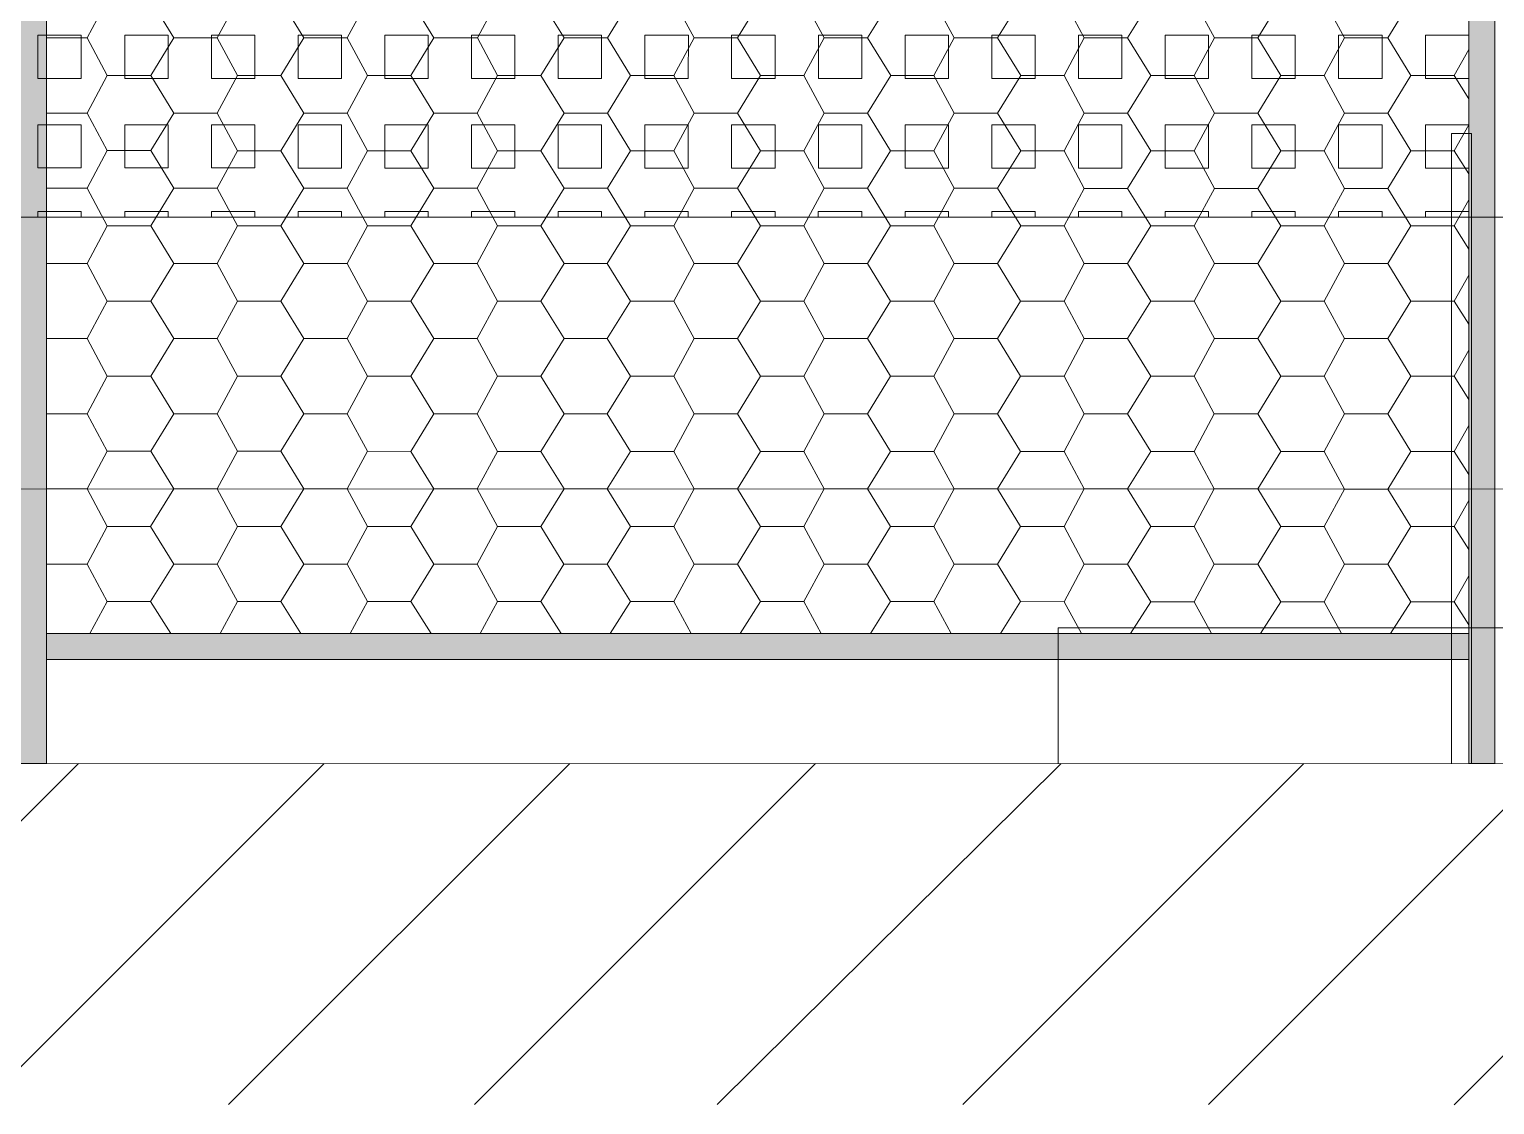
# Model space of a CAD drawing. Extents: x 3377 to 3790, y 1673 to 1846.
# Drawn here: x 3520.336 to 3522.481, y 1761.898 to 1763.472 of the extents above; entities that cross this region are included whole.
import ezdxf

# ---------------------------------------------------------------- set-up
doc = ezdxf.new("R2010")
doc.units = 0
doc.header["$LTSCALE"] = 2
for name, color, linetype, true_color in [('PDF7_0', 7, 'Continuous', 0xc6c6c6), ('PDF7_04-DETALHE', 7, 'Continuous', 0xc6c6c6), ('PDF7_13-CORTE', 7, 'Continuous', 0xe3e3e3)]:
    doc.layers.add(name, color=color, linetype=linetype, true_color=true_color)
doc.layers.add('PDF7_07-HACHURIADO', color=7, linetype='Continuous')

msp = doc.modelspace()

# ---------------------------------------------------------------- linework, layer by layer
at = {"layer": 'PDF7_0', "color": 7, "lineweight": 0}
for points in [[(3520.3231, 1764.4959), (3520.3612, 1764.4959), (3520.3611, 1762.3971), (3520.323, 1762.3971)], [(3520.3611, 1762.3971), (3520.3612, 1764.4959)], [(3522.4431, 1764.4958), (3522.4812, 1764.4958), (3522.4811, 1762.3969), (3522.443, 1762.3969)], [(3522.4811, 1762.3969), (3522.4812, 1764.4958)], [(3522.443, 1762.5874), (3522.443, 1762.5493), (3520.3611, 1762.5494), (3520.3611, 1762.5875)]]:
    msp.add_lwpolyline(points, close=True, dxfattribs=at)
msp.add_lwpolyline([(3522.4431, 1764.4958), (3522.443, 1762.3969)], dxfattribs=at)
at = {"layer": 'PDF7_0', "lineweight": 0}
for points in [[(3520.4204, 1763.4592), (3520.45, 1763.5142)], [(3520.5135, 1763.5142), (3520.5473, 1763.4592), (3520.6108, 1763.4592), (3520.6404, 1763.5142)], [(3520.7039, 1763.5142), (3520.7378, 1763.4592), (3520.8012, 1763.4592), (3520.8309, 1763.5142)], [(3520.8943, 1763.5142), (3520.9282, 1763.4592), (3520.9917, 1763.4591), (3521.0213, 1763.5142)], [(3521.0847, 1763.5141), (3521.1186, 1763.4591), (3521.1821, 1763.4591), (3521.2159, 1763.5141)], [(3521.2794, 1763.5141), (3521.309, 1763.4591), (3521.3725, 1763.4591), (3521.4063, 1763.5141)], [(3521.4698, 1763.5141), (3521.4994, 1763.4591), (3521.5629, 1763.4591), (3521.5968, 1763.5141)], [(3521.6602, 1763.5141), (3521.6898, 1763.4591), (3521.7533, 1763.4591), (3521.7872, 1763.5141)], [(3521.8506, 1763.5141), (3521.8803, 1763.4591), (3521.9437, 1763.4591), (3521.9776, 1763.5141)], [(3522.0411, 1763.5141), (3522.0707, 1763.4591), (3522.1342, 1763.4591), (3522.168, 1763.5141)], [(3522.2315, 1763.5141), (3522.2611, 1763.4591), (3522.3246, 1763.4591), (3522.3584, 1763.5141)], [(3520.3612, 1763.4592), (3520.4204, 1763.4592), (3520.45, 1763.4042), (3520.5135, 1763.4042), (3520.5473, 1763.4592)], [(3520.6108, 1763.4592), (3520.6404, 1763.4042), (3520.7039, 1763.4042), (3520.7378, 1763.4592)], [(3520.8012, 1763.4592), (3520.8309, 1763.4041), (3520.8943, 1763.4041), (3520.9282, 1763.4592)], [(3520.9917, 1763.4591), (3521.0213, 1763.4041), (3521.0847, 1763.4041), (3521.1186, 1763.4591)], [(3521.1821, 1763.4591), (3521.2159, 1763.4041), (3521.2794, 1763.4041), (3521.309, 1763.4591)], [(3521.3725, 1763.4591), (3521.4063, 1763.4041), (3521.4698, 1763.4041), (3521.4994, 1763.4591)], [(3521.5629, 1763.4591), (3521.5968, 1763.4041), (3521.6602, 1763.4041), (3521.6898, 1763.4591)], [(3521.7533, 1763.4591), (3521.7872, 1763.4041), (3521.8506, 1763.4041), (3521.8803, 1763.4591)], [(3521.9437, 1763.4591), (3521.9776, 1763.4041), (3522.0411, 1763.4041), (3522.0707, 1763.4591)], [(3522.1342, 1763.4591), (3522.168, 1763.4041), (3522.2315, 1763.4041), (3522.2611, 1763.4591)], [(3522.3246, 1763.4591), (3522.3584, 1763.404), (3522.4219, 1763.404), (3522.443, 1763.3702)], [(3522.4219, 1763.404), (3522.4431, 1763.4421)], [(3520.4204, 1763.3492), (3520.45, 1763.4042)], [(3520.5135, 1763.4042), (3520.5473, 1763.3492), (3520.6108, 1763.3492), (3520.6404, 1763.4042)], [(3520.7039, 1763.4042), (3520.7378, 1763.3491), (3520.8012, 1763.3491), (3520.8309, 1763.4041)], [(3520.8943, 1763.4041), (3520.9282, 1763.3491), (3520.9916, 1763.3491), (3521.0213, 1763.4041)], [(3521.0847, 1763.4041), (3521.1186, 1763.3491), (3521.1821, 1763.3491), (3521.2159, 1763.4041)], [(3521.2794, 1763.4041), (3521.309, 1763.3491), (3521.3725, 1763.3491), (3521.4063, 1763.4041)], [(3521.4698, 1763.4041), (3521.4994, 1763.3491), (3521.5629, 1763.3491), (3521.5968, 1763.4041)], [(3521.6602, 1763.4041), (3521.6898, 1763.3491), (3521.7533, 1763.3491), (3521.7872, 1763.4041)], [(3521.8506, 1763.4041), (3521.8803, 1763.3491), (3521.9437, 1763.3491), (3521.9776, 1763.4041)], [(3522.0411, 1763.4041), (3522.0707, 1763.3491), (3522.1341, 1763.3491), (3522.168, 1763.4041)], [(3522.2315, 1763.4041), (3522.2611, 1763.349), (3522.3246, 1763.349), (3522.3584, 1763.404)], [(3520.3612, 1763.3492), (3520.4204, 1763.3492), (3520.45, 1763.2942), (3520.5135, 1763.2942), (3520.5473, 1763.3492)], [(3520.6108, 1763.3492), (3520.6404, 1763.2941), (3520.7039, 1763.2941), (3520.7378, 1763.3491)], [(3520.8012, 1763.3491), (3520.8308, 1763.2941), (3520.8943, 1763.2941), (3520.9282, 1763.3491)], [(3520.9916, 1763.3491), (3521.0213, 1763.2941), (3521.0847, 1763.2941), (3521.1186, 1763.3491)], [(3521.1821, 1763.3491), (3521.2159, 1763.2941), (3521.2794, 1763.2941), (3521.309, 1763.3491)], [(3521.3725, 1763.3491), (3521.4063, 1763.2941), (3521.4698, 1763.2941), (3521.4994, 1763.3491)], [(3521.5629, 1763.3491), (3521.5967, 1763.2941), (3521.6602, 1763.2941), (3521.6898, 1763.3491)], [(3521.7533, 1763.3491), (3521.7872, 1763.2941), (3521.8506, 1763.2941), (3521.8803, 1763.3491)], [(3521.9437, 1763.3491), (3521.9776, 1763.2941), (3522.0411, 1763.294), (3522.0707, 1763.3491)], [(3522.1341, 1763.3491), (3522.168, 1763.294), (3522.2315, 1763.294), (3522.2611, 1763.349)], [(3522.3246, 1763.349), (3522.3584, 1763.294), (3522.4219, 1763.294), (3522.443, 1763.2602)], [(3522.4219, 1763.294), (3522.443, 1763.3321)], [(3520.4204, 1763.2391), (3520.45, 1763.2942)], [(3520.5135, 1763.2942), (3520.5473, 1763.2391), (3520.6108, 1763.2391), (3520.6404, 1763.2941)], [(3520.7039, 1763.2941), (3520.7377, 1763.2391), (3520.8012, 1763.2391), (3520.8308, 1763.2941)], [(3520.8943, 1763.2941), (3520.9282, 1763.2391), (3520.9916, 1763.2391), (3521.0213, 1763.2941)], [(3521.0847, 1763.2941), (3521.1186, 1763.2391), (3521.1821, 1763.2391), (3521.2159, 1763.2941)], [(3521.2794, 1763.2941), (3521.309, 1763.2391), (3521.3725, 1763.2391), (3521.4063, 1763.2941)], [(3521.4698, 1763.2941), (3521.4994, 1763.2391), (3521.5629, 1763.2391), (3521.5967, 1763.2941)], [(3521.6602, 1763.2941), (3521.6898, 1763.2391), (3521.7533, 1763.2391), (3521.7872, 1763.2941)], [(3521.8506, 1763.2941), (3521.8802, 1763.239), (3521.9437, 1763.239), (3521.9776, 1763.2941)], [(3522.0411, 1763.294), (3522.0707, 1763.239), (3522.1341, 1763.239), (3522.168, 1763.294)], [(3522.2315, 1763.294), (3522.2611, 1763.239), (3522.3246, 1763.239), (3522.3584, 1763.294)], [(3520.3611, 1763.2392), (3520.4204, 1763.2391), (3520.45, 1763.1841), (3520.5135, 1763.1841), (3520.5473, 1763.2391)], [(3520.6108, 1763.2391), (3520.6404, 1763.1841), (3520.7039, 1763.1841), (3520.7377, 1763.2391)], [(3520.8012, 1763.2391), (3520.8308, 1763.1841), (3520.8943, 1763.1841), (3520.9282, 1763.2391)], [(3520.9916, 1763.2391), (3521.0213, 1763.1841), (3521.0847, 1763.1841), (3521.1186, 1763.2391)], [(3521.1821, 1763.2391), (3521.2159, 1763.1841), (3521.2794, 1763.1841), (3521.309, 1763.2391)], [(3521.3725, 1763.2391), (3521.4063, 1763.1841), (3521.4698, 1763.1841), (3521.4994, 1763.2391)], [(3521.5629, 1763.2391), (3521.5967, 1763.1841), (3521.6602, 1763.1841), (3521.6898, 1763.2391)], [(3521.7533, 1763.2391), (3521.7872, 1763.184), (3521.8506, 1763.184), (3521.8802, 1763.239)], [(3521.9437, 1763.239), (3521.9776, 1763.184), (3522.041, 1763.184), (3522.0707, 1763.239)], [(3522.1341, 1763.239), (3522.168, 1763.184), (3522.2315, 1763.184), (3522.2611, 1763.239)], [(3522.3246, 1763.239), (3522.3584, 1763.184), (3522.4219, 1763.184), (3522.443, 1763.1502)], [(3522.4219, 1763.184), (3522.443, 1763.2221)], [(3520.4204, 1763.1291), (3520.45, 1763.1841)], [(3520.5135, 1763.1841), (3520.5473, 1763.1291), (3520.6108, 1763.1291), (3520.6404, 1763.1841)], [(3520.7039, 1763.1841), (3520.7377, 1763.1291), (3520.8012, 1763.1291), (3520.8308, 1763.1841)], [(3520.8943, 1763.1841), (3520.9282, 1763.1291), (3520.9916, 1763.1291), (3521.0213, 1763.1841)], [(3521.0847, 1763.1841), (3521.1186, 1763.1291), (3521.182, 1763.1291), (3521.2159, 1763.1841)], [(3521.2794, 1763.1841), (3521.309, 1763.1291), (3521.3725, 1763.1291), (3521.4063, 1763.1841)], [(3521.4698, 1763.1841), (3521.4994, 1763.1291), (3521.5629, 1763.1291), (3521.5967, 1763.1841)], [(3521.6602, 1763.1841), (3521.6898, 1763.129), (3521.7533, 1763.129), (3521.7872, 1763.184)], [(3521.8506, 1763.184), (3521.8802, 1763.129), (3521.9437, 1763.129), (3521.9776, 1763.184)], [(3522.041, 1763.184), (3522.0707, 1763.129), (3522.1341, 1763.129), (3522.168, 1763.184)], [(3522.2315, 1763.184), (3522.2611, 1763.129), (3522.3245, 1763.129), (3522.3584, 1763.184)], [(3520.3611, 1763.1291), (3520.4204, 1763.1291), (3520.45, 1763.0741), (3520.5135, 1763.0741), (3520.5473, 1763.1291)], [(3520.6108, 1763.1291), (3520.6404, 1763.0741), (3520.7039, 1763.0741), (3520.7377, 1763.1291)], [(3520.8012, 1763.1291), (3520.8308, 1763.0741), (3520.8943, 1763.0741), (3520.9282, 1763.1291)], [(3520.9916, 1763.1291), (3521.0212, 1763.0741), (3521.0847, 1763.0741), (3521.1186, 1763.1291)], [(3521.182, 1763.1291), (3521.2159, 1763.0741), (3521.2794, 1763.0741), (3521.309, 1763.1291)], [(3521.3725, 1763.1291), (3521.4063, 1763.0741), (3521.4698, 1763.074), (3521.4994, 1763.1291)], [(3521.5629, 1763.1291), (3521.5967, 1763.074), (3521.6602, 1763.074), (3521.6898, 1763.129)], [(3521.7533, 1763.129), (3521.7871, 1763.074), (3521.8506, 1763.074), (3521.8802, 1763.129)], [(3521.9437, 1763.129), (3521.9776, 1763.074), (3522.041, 1763.074), (3522.0707, 1763.129)], [(3522.1341, 1763.129), (3522.168, 1763.074), (3522.2315, 1763.074), (3522.2611, 1763.129)], [(3522.3245, 1763.129), (3522.3584, 1763.074), (3522.4219, 1763.074), (3522.443, 1763.0401)], [(3522.4219, 1763.074), (3522.443, 1763.1121)], [(3520.4204, 1763.0191), (3520.45, 1763.0741)], [(3520.5135, 1763.0741), (3520.5473, 1763.0191), (3520.6108, 1763.0191), (3520.6404, 1763.0741)], [(3520.7039, 1763.0741), (3520.7377, 1763.0191), (3520.8012, 1763.0191), (3520.8308, 1763.0741)], [(3520.8943, 1763.0741), (3520.9281, 1763.0191), (3520.9916, 1763.0191), (3521.0212, 1763.0741)], [(3521.0847, 1763.0741), (3521.1186, 1763.0191), (3521.182, 1763.0191), (3521.2159, 1763.0741)], [(3521.2794, 1763.0741), (3521.309, 1763.0191), (3521.3725, 1763.019), (3521.4063, 1763.0741)], [(3521.4698, 1763.074), (3521.4994, 1763.019), (3521.5629, 1763.019), (3521.5967, 1763.074)], [(3521.6602, 1763.074), (3521.6898, 1763.019), (3521.7533, 1763.019), (3521.7871, 1763.074)], [(3521.8506, 1763.074), (3521.8802, 1763.019), (3521.9437, 1763.019), (3521.9776, 1763.074)], [(3522.041, 1763.074), (3522.0707, 1763.019), (3522.1341, 1763.019), (3522.168, 1763.074)], [(3522.2315, 1763.074), (3522.2611, 1763.019), (3522.3245, 1763.019), (3522.3584, 1763.074)], [(3520.3611, 1763.0191), (3520.4204, 1763.0191), (3520.45, 1762.9641), (3520.5135, 1762.9641), (3520.5473, 1763.0191)], [(3520.6108, 1763.0191), (3520.6404, 1762.9641), (3520.7039, 1762.9641), (3520.7377, 1763.0191)], [(3520.8012, 1763.0191), (3520.8308, 1762.9641), (3520.8943, 1762.9641), (3520.9281, 1763.0191)], [(3520.9916, 1763.0191), (3521.0212, 1762.9641), (3521.0847, 1762.9641), (3521.1186, 1763.0191)], [(3521.182, 1763.0191), (3521.2159, 1762.964), (3521.2794, 1762.964), (3521.309, 1763.0191)], [(3521.3725, 1763.019), (3521.4063, 1762.964), (3521.4698, 1762.964), (3521.4994, 1763.019)], [(3521.5629, 1763.019), (3521.5967, 1762.964), (3521.6602, 1762.964), (3521.6898, 1763.019)], [(3521.7533, 1763.019), (3521.7871, 1762.964), (3521.8506, 1762.964), (3521.8802, 1763.019)], [(3521.9437, 1763.019), (3521.9776, 1762.964), (3522.041, 1762.964), (3522.0707, 1763.019)], [(3522.1341, 1763.019), (3522.168, 1762.964), (3522.2314, 1762.964), (3522.2611, 1763.019)], [(3522.3245, 1763.019), (3522.3584, 1762.964), (3522.4219, 1762.964), (3522.443, 1762.9301)], [(3522.4219, 1762.964), (3522.443, 1763.002)], [(3520.4204, 1762.9091), (3520.45, 1762.9641)], [(3520.5135, 1762.9641), (3520.5473, 1762.9091), (3520.6108, 1762.9091), (3520.6404, 1762.9641)], [(3520.7039, 1762.9641), (3520.7377, 1762.9091), (3520.8012, 1762.9091), (3520.8308, 1762.9641)], [(3520.8943, 1762.9641), (3520.9281, 1762.9091), (3520.9916, 1762.9091), (3521.0212, 1762.9641)], [(3521.0847, 1762.9641), (3521.1186, 1762.909), (3521.182, 1762.909), (3521.2159, 1762.964)], [(3521.2794, 1762.964), (3521.309, 1762.909), (3521.3724, 1762.909), (3521.4063, 1762.964)], [(3521.4698, 1762.964), (3521.4994, 1762.909), (3521.5629, 1762.909), (3521.5967, 1762.964)], [(3521.6602, 1762.964), (3521.6898, 1762.909), (3521.7533, 1762.909), (3521.7871, 1762.964)], [(3521.8506, 1762.964), (3521.8802, 1762.909), (3521.9437, 1762.909), (3521.9776, 1762.964)], [(3522.041, 1762.964), (3522.0706, 1762.909), (3522.1341, 1762.909), (3522.168, 1762.964)], [(3522.2314, 1762.964), (3522.2611, 1762.909), (3522.3245, 1762.909), (3522.3584, 1762.964)], [(3520.3611, 1762.9091), (3520.4204, 1762.9091), (3520.45, 1762.8541), (3520.5135, 1762.8541), (3520.5473, 1762.9091)], [(3520.6108, 1762.9091), (3520.6404, 1762.8541), (3520.7039, 1762.8541), (3520.7377, 1762.9091)], [(3520.8012, 1762.9091), (3520.8308, 1762.8541), (3520.8943, 1762.854), (3520.9281, 1762.9091)], [(3520.9916, 1762.9091), (3521.0212, 1762.854), (3521.0847, 1762.854), (3521.1186, 1762.909)], [(3521.182, 1762.909), (3521.2159, 1762.854), (3521.2794, 1762.854), (3521.309, 1762.909)], [(3521.3724, 1762.909), (3521.4063, 1762.854), (3521.4698, 1762.854), (3521.4994, 1762.909)], [(3521.5629, 1762.909), (3521.5967, 1762.854), (3521.6602, 1762.854), (3521.6898, 1762.909)], [(3521.7533, 1762.909), (3521.7871, 1762.854), (3521.8506, 1762.854), (3521.8802, 1762.909)], [(3521.9437, 1762.909), (3521.9775, 1762.854), (3522.041, 1762.854), (3522.0706, 1762.909)], [(3522.1341, 1762.909), (3522.168, 1762.854), (3522.2314, 1762.854), (3522.2611, 1762.909)], [(3522.3245, 1762.909), (3522.3584, 1762.854), (3522.4219, 1762.8539), (3522.443, 1762.8201)], [(3522.4219, 1762.8539), (3522.443, 1762.892)], [(3520.4204, 1762.7991), (3520.45, 1762.8541)], [(3520.5135, 1762.8541), (3520.5473, 1762.7991), (3520.6108, 1762.7991), (3520.6404, 1762.8541)], [(3520.7039, 1762.8541), (3520.7377, 1762.7991), (3520.8012, 1762.799), (3520.8308, 1762.8541)], [(3520.8943, 1762.854), (3520.9281, 1762.799), (3520.9916, 1762.799), (3521.0212, 1762.854)], [(3521.0847, 1762.854), (3521.1186, 1762.799), (3521.182, 1762.799), (3521.2159, 1762.854)], [(3521.2794, 1762.854), (3521.309, 1762.799), (3521.3724, 1762.799), (3521.4063, 1762.854)], [(3521.4698, 1762.854), (3521.4994, 1762.799), (3521.5629, 1762.799), (3521.5967, 1762.854)], [(3521.6602, 1762.854), (3521.6898, 1762.799), (3521.7533, 1762.799), (3521.7871, 1762.854)], [(3521.8506, 1762.854), (3521.8802, 1762.799), (3521.9437, 1762.799), (3521.9775, 1762.854)], [(3522.041, 1762.854), (3522.0706, 1762.799), (3522.1341, 1762.799), (3522.168, 1762.854)], [(3522.2314, 1762.854), (3522.2611, 1762.7989), (3522.3245, 1762.7989), (3522.3584, 1762.854)], [(3520.3611, 1762.7991), (3520.4204, 1762.7991), (3520.45, 1762.7441), (3520.5134, 1762.7441), (3520.5473, 1762.7991)], [(3520.6108, 1762.7991), (3520.6404, 1762.744), (3520.7039, 1762.744), (3520.7377, 1762.7991)], [(3520.8012, 1762.799), (3520.8308, 1762.744), (3520.8943, 1762.744), (3520.9281, 1762.799)], [(3520.9916, 1762.799), (3521.0212, 1762.744), (3521.0847, 1762.744), (3521.1186, 1762.799)], [(3521.182, 1762.799), (3521.2159, 1762.744), (3521.2793, 1762.744), (3521.309, 1762.799)], [(3521.3724, 1762.799), (3521.4063, 1762.744), (3521.4698, 1762.744), (3521.4994, 1762.799)], [(3521.5629, 1762.799), (3521.5967, 1762.744), (3521.6602, 1762.744), (3521.6898, 1762.799)], [(3521.7533, 1762.799), (3521.7871, 1762.744), (3521.8506, 1762.744), (3521.8802, 1762.799)], [(3521.9437, 1762.799), (3521.9775, 1762.744), (3522.041, 1762.744), (3522.0706, 1762.799)], [(3522.1341, 1762.799), (3522.168, 1762.7439), (3522.2314, 1762.7439), (3522.2611, 1762.7989)], [(3522.3245, 1762.7989), (3522.3584, 1762.7439), (3522.4218, 1762.7439), (3522.443, 1762.7101)], [(3522.4218, 1762.7439), (3522.443, 1762.782)], [(3520.4203, 1762.6891), (3520.45, 1762.7441)], [(3520.5134, 1762.7441), (3520.5473, 1762.689), (3520.6108, 1762.689), (3520.6404, 1762.744)], [(3520.7039, 1762.744), (3520.7377, 1762.689), (3520.8012, 1762.689), (3520.8308, 1762.744)], [(3520.8943, 1762.744), (3520.9281, 1762.689), (3520.9916, 1762.689), (3521.0212, 1762.744)], [(3521.0847, 1762.744), (3521.1185, 1762.689), (3521.182, 1762.689), (3521.2159, 1762.744)], [(3521.2793, 1762.744), (3521.309, 1762.689), (3521.3724, 1762.689), (3521.4063, 1762.744)], [(3521.4698, 1762.744), (3521.4994, 1762.689), (3521.5629, 1762.689), (3521.5967, 1762.744)], [(3521.6602, 1762.744), (3521.6898, 1762.689), (3521.7533, 1762.689), (3521.7871, 1762.744)], [(3521.8506, 1762.744), (3521.8802, 1762.689), (3521.9437, 1762.689), (3521.9775, 1762.744)], [(3522.041, 1762.744), (3522.0706, 1762.6889), (3522.1341, 1762.6889), (3522.168, 1762.7439)], [(3522.2314, 1762.7439), (3522.261, 1762.6889), (3522.3245, 1762.6889), (3522.3584, 1762.7439)], [(3520.3611, 1762.6891), (3520.4203, 1762.6891), (3520.45, 1762.634), (3520.5134, 1762.634), (3520.5431, 1762.5875)], [(3520.5134, 1762.634), (3520.5473, 1762.689)], [(3520.6108, 1762.689), (3520.6404, 1762.634), (3520.7039, 1762.634), (3520.7335, 1762.5875)], [(3520.7039, 1762.634), (3520.7377, 1762.689)], [(3520.8012, 1762.689), (3520.8308, 1762.634), (3520.8943, 1762.634), (3520.9239, 1762.5875)], [(3520.8943, 1762.634), (3520.9281, 1762.689)], [(3520.9916, 1762.689), (3521.0212, 1762.634), (3521.0847, 1762.634), (3521.1143, 1762.5875)], [(3521.0847, 1762.634), (3521.1185, 1762.689)], [(3521.182, 1762.689), (3521.2159, 1762.634), (3521.2793, 1762.634), (3521.3047, 1762.5874)], [(3521.2793, 1762.634), (3521.309, 1762.689)], [(3521.3724, 1762.689), (3521.4063, 1762.634), (3521.4698, 1762.634), (3521.4951, 1762.5874)], [(3521.4698, 1762.634), (3521.4994, 1762.689)], [(3521.5629, 1762.689), (3521.5967, 1762.634), (3521.6602, 1762.634), (3521.6856, 1762.5874)], [(3521.6602, 1762.634), (3521.6898, 1762.689)], [(3521.7533, 1762.689), (3521.7871, 1762.634), (3521.8506, 1762.6339), (3521.876, 1762.5874)], [(3521.8506, 1762.6339), (3521.8802, 1762.689)], [(3521.9437, 1762.689), (3521.9775, 1762.6339), (3522.041, 1762.6339), (3522.0664, 1762.5874)], [(3522.041, 1762.6339), (3522.0706, 1762.6889)], [(3522.1341, 1762.6889), (3522.168, 1762.6339), (3522.2314, 1762.6339), (3522.2568, 1762.5874)], [(3522.2314, 1762.6339), (3522.261, 1762.6889)], [(3522.3245, 1762.6889), (3522.3584, 1762.6339), (3522.4218, 1762.6339), (3522.443, 1762.6001)], [(3522.4218, 1762.6339), (3522.443, 1762.672)], [(3520.4246, 1762.5875), (3520.45, 1762.634)], [(3520.615, 1762.5875), (3520.6404, 1762.634)], [(3520.8054, 1762.5875), (3520.8308, 1762.634)], [(3520.9958, 1762.5875), (3521.0212, 1762.634)], [(3521.1862, 1762.5874), (3521.2159, 1762.634)], [(3521.3767, 1762.5874), (3521.4063, 1762.634)], [(3521.5671, 1762.5874), (3521.5967, 1762.634)], [(3521.7575, 1762.5874), (3521.7871, 1762.634)], [(3521.9479, 1762.5874), (3521.9775, 1762.6339)], [(3522.1383, 1762.5874), (3522.168, 1762.6339)], [(3522.3287, 1762.5874), (3522.3584, 1762.6339)]]:
    msp.add_lwpolyline(points, dxfattribs=at)
at = {"layer": 'PDF7_0', "color": 9, "true_color": 0xc1c1c1, "transparency": 33554559}
for points in [[(3520.3231, 1764.4959), (3520.3611, 1762.3971), (3520.323, 1762.3971)], [(3520.3612, 1764.4959), (3520.3231, 1764.4959), (3520.3611, 1762.3971)], [(3522.4431, 1764.4958), (3522.4811, 1762.3969), (3522.443, 1762.3969)], [(3522.4812, 1764.4958), (3522.4431, 1764.4958), (3522.4811, 1762.3969)], [(3522.443, 1762.5874), (3520.3611, 1762.5875), (3522.443, 1762.5493)], [(3520.3611, 1762.5875), (3522.443, 1762.5493), (3520.3611, 1762.5494)]]:
    msp.add_solid(points, dxfattribs=at)
at = {"layer": 'PDF7_04-DETALHE', "lineweight": 0}
for points in [[(3520.4119, 1763.4634), (3520.4119, 1763.3999), (3520.3485, 1763.3999), (3520.3485, 1763.4634)], [(3520.5389, 1763.4634), (3520.5389, 1763.3999), (3520.4754, 1763.3999), (3520.4754, 1763.4634)], [(3520.6658, 1763.4634), (3520.6658, 1763.3999), (3520.6024, 1763.3999), (3520.6024, 1763.4634)], [(3520.7928, 1763.4634), (3520.7928, 1763.3999), (3520.7293, 1763.3999), (3520.7293, 1763.4634)], [(3520.9197, 1763.4634), (3520.9197, 1763.3999), (3520.8562, 1763.3999), (3520.8562, 1763.4634)], [(3521.0467, 1763.4634), (3521.0467, 1763.3999), (3520.9832, 1763.3999), (3520.9832, 1763.4634)], [(3521.1736, 1763.4634), (3521.1736, 1763.3999), (3521.1101, 1763.3999), (3521.1101, 1763.4634)], [(3521.3006, 1763.4634), (3521.3005, 1763.3999), (3521.2371, 1763.3999), (3521.2371, 1763.4634)], [(3521.4275, 1763.4633), (3521.4275, 1763.3999), (3521.364, 1763.3999), (3521.364, 1763.4634)], [(3521.5544, 1763.4633), (3521.5544, 1763.3999), (3521.491, 1763.3999), (3521.491, 1763.4633)], [(3521.6814, 1763.4633), (3521.6814, 1763.3999), (3521.6179, 1763.3999), (3521.6179, 1763.4633)], [(3521.8083, 1763.4633), (3521.8083, 1763.3999), (3521.7449, 1763.3999), (3521.7449, 1763.4633)], [(3521.9353, 1763.4633), (3521.9353, 1763.3998), (3521.8718, 1763.3998), (3521.8718, 1763.4633)], [(3522.0622, 1763.4633), (3522.0622, 1763.3998), (3521.9987, 1763.3998), (3521.9987, 1763.4633)], [(3522.1892, 1763.4633), (3522.1892, 1763.3998), (3522.1257, 1763.3998), (3522.1257, 1763.4633)], [(3522.3161, 1763.4633), (3522.3161, 1763.3998), (3522.2526, 1763.3998), (3522.2526, 1763.4633)], [(3522.4431, 1763.4633), (3522.443, 1763.3998), (3522.3796, 1763.3998), (3522.3796, 1763.4633)], [(3520.4119, 1763.3322), (3520.4119, 1763.2688), (3520.3485, 1763.2688), (3520.3485, 1763.3322)], [(3520.5389, 1763.3322), (3520.5389, 1763.2688), (3520.4754, 1763.2688), (3520.4754, 1763.3322)], [(3520.6658, 1763.3322), (3520.6658, 1763.2688), (3520.6023, 1763.2688), (3520.6023, 1763.3322)], [(3520.7928, 1763.3322), (3520.7928, 1763.2687), (3520.7293, 1763.2687), (3520.7293, 1763.3322)], [(3520.9197, 1763.3322), (3520.9197, 1763.2687), (3520.8562, 1763.2687), (3520.8562, 1763.3322)], [(3521.0467, 1763.3322), (3521.0466, 1763.2687), (3520.9832, 1763.2687), (3520.9832, 1763.3322)], [(3521.1736, 1763.3322), (3521.1736, 1763.2687), (3521.1101, 1763.2687), (3521.1101, 1763.3322)], [(3521.3005, 1763.3322), (3521.3005, 1763.2687), (3521.2371, 1763.2687), (3521.2371, 1763.3322)], [(3521.4275, 1763.3322), (3521.4275, 1763.2687), (3521.364, 1763.2687), (3521.364, 1763.3322)], [(3521.5544, 1763.3322), (3521.5544, 1763.2687), (3521.491, 1763.2687), (3521.491, 1763.3322)], [(3521.6814, 1763.3322), (3521.6814, 1763.2687), (3521.6179, 1763.2687), (3521.6179, 1763.3322)], [(3521.8083, 1763.3321), (3521.8083, 1763.2687), (3521.7448, 1763.2687), (3521.7448, 1763.3322)], [(3521.9353, 1763.3321), (3521.9353, 1763.2687), (3521.8718, 1763.2687), (3521.8718, 1763.3321)], [(3522.0622, 1763.3321), (3522.0622, 1763.2687), (3521.9987, 1763.2687), (3521.9987, 1763.3321)], [(3522.1892, 1763.3321), (3522.1892, 1763.2686), (3522.1257, 1763.2687), (3522.1257, 1763.3321)], [(3522.3161, 1763.3321), (3522.3161, 1763.2686), (3522.2526, 1763.2686), (3522.2526, 1763.3321)], [(3522.443, 1763.3321), (3522.443, 1763.2686), (3522.3796, 1763.2686), (3522.3796, 1763.3321)]]:
    msp.add_lwpolyline(points, close=True, dxfattribs=at)
for points in [[(3522.4176, 1762.3969), (3522.4177, 1763.3194), (3522.4473, 1763.3194), (3522.4472, 1762.3969)], [(3520.3484, 1763.1968), (3520.3484, 1763.2053), (3520.4119, 1763.2053), (3520.4119, 1763.1968)], [(3520.4754, 1763.1968), (3520.4754, 1763.2053), (3520.5389, 1763.2053), (3520.5389, 1763.1968)], [(3520.6023, 1763.1968), (3520.6023, 1763.2053), (3520.6658, 1763.2053), (3520.6658, 1763.1968)], [(3520.7293, 1763.1968), (3520.7293, 1763.2053), (3520.7928, 1763.2053), (3520.7928, 1763.1968)], [(3520.8562, 1763.1968), (3520.8562, 1763.2053), (3520.9197, 1763.2053), (3520.9197, 1763.1968)], [(3520.9832, 1763.1968), (3520.9832, 1763.2053), (3521.0466, 1763.2053), (3521.0466, 1763.1968)], [(3521.1101, 1763.1968), (3521.1101, 1763.2052), (3521.1736, 1763.2052), (3521.1736, 1763.1968)], [(3521.2371, 1763.1968), (3521.2371, 1763.2052), (3521.3005, 1763.2052), (3521.3005, 1763.1968)], [(3521.364, 1763.1968), (3521.364, 1763.2052), (3521.4275, 1763.2052), (3521.4275, 1763.1968)], [(3521.4909, 1763.1968), (3521.4909, 1763.2052), (3521.5544, 1763.2052), (3521.5544, 1763.1968)], [(3521.6179, 1763.1968), (3521.6179, 1763.2052), (3521.6814, 1763.2052), (3521.6814, 1763.1967)], [(3521.7448, 1763.1967), (3521.7448, 1763.2052), (3521.8083, 1763.2052), (3521.8083, 1763.1967)], [(3521.8718, 1763.1967), (3521.8718, 1763.2052), (3521.9353, 1763.2052), (3521.9353, 1763.1967)], [(3521.9987, 1763.1967), (3521.9987, 1763.2052), (3522.0622, 1763.2052), (3522.0622, 1763.1967)], [(3522.1257, 1763.1967), (3522.1257, 1763.2052), (3522.1891, 1763.2052), (3522.1891, 1763.1967)], [(3522.2526, 1763.1967), (3522.2526, 1763.2052), (3522.3161, 1763.2052), (3522.3161, 1763.1967)], [(3522.3796, 1763.1967), (3522.3796, 1763.2052), (3522.443, 1763.2052), (3522.443, 1763.1967)], [(3525.3543, 1763.1965), (3519.8068, 1763.1969), (3523.0312, 1763.1967), (3523.0312, 1762.3969)], [(3513.9843, 1762.7995), (3523.0312, 1762.7989)], [(3521.8421, 1762.397), (3521.8421, 1762.5959), (3523.0312, 1762.5958)]]:
    msp.add_lwpolyline(points, dxfattribs=at)
at = {"layer": 'PDF7_07-HACHURIADO', "lineweight": 0}
for points in [[(3519.9083, 1761.8978), (3520.4076, 1762.3971)], [(3520.268, 1761.8978), (3520.7673, 1762.3971)], [(3520.6276, 1761.8978), (3521.127, 1762.397)], [(3520.9873, 1761.8977), (3521.4867, 1762.397)], [(3521.3428, 1761.8977), (3521.8463, 1762.397)], [(3521.7024, 1761.8977), (3522.2018, 1762.397)], [(3522.0621, 1761.8977), (3522.5615, 1762.3969)], [(3522.4218, 1761.8976), (3522.9211, 1762.3969)]]:
    msp.add_lwpolyline(points, dxfattribs=at)
at = {"layer": 'PDF7_13-CORTE', "color": 7, "lineweight": 0}
msp.add_lwpolyline([(3513.9844, 1764.8983), (3513.9842, 1762.3975), (3544.8685, 1762.3948)], dxfattribs=at)

doc.saveas('drawing.dxf')
